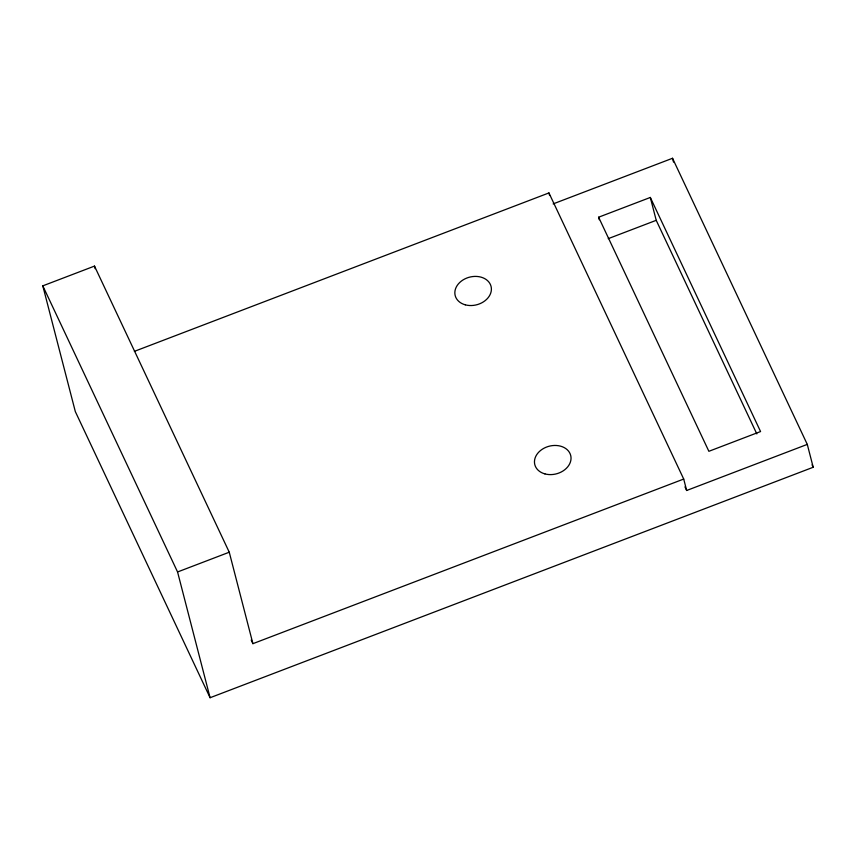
<?xml version="1.0" encoding="UTF-8"?>
<svg xmlns="http://www.w3.org/2000/svg" width="856" height="856" viewBox="0 0 856 856"><rect width="100%" height="100%" fill="white"/><g stroke="black" fill="none" stroke-linecap="round" stroke-linejoin="round"><path stroke-width="1.28" d="M553.147 203.899L672.527 158.274L807.283 444.392L813.2 467.258L210.084 697.726L75.328 411.608L42.8 285.851L94.492 266.098L229.258 552.216L252.916 643.669L683.709 479.05L548.942 192.932L134.381 351.356M598.612 217.21L650.314 197.458L760.567 431.552L708.875 451.305L598.612 217.21L599.275 219.746M608.22 238.664L656.22 220.324L650.314 197.458M210.084 697.726L177.566 571.968L229.258 552.216M684.961 486.861L686.662 490.488L807.283 444.392M812.066 464.84L813.2 467.258M656.22 220.324L756.822 433.906M251.204 640.053L252.916 643.669M42.8 285.851L177.566 571.968M672.527 158.274L673.512 162.084M683.709 479.05L686.662 490.488M548.942 192.932L549.595 195.478M94.492 266.098L95.166 268.677M544.898 473.892A18.522 14.274 -14.5 0 0 570.984 457.04A18.522 14.274 -14.5 0 0 542.372 449.175A18.522 14.274 -14.5 0 0 544.898 473.892M465.268 304.822A18.522 14.274 -14.5 0 0 491.344 287.98A18.522 14.274 -14.5 0 0 462.743 280.115A18.522 14.274 -14.5 0 0 465.268 304.822"/></g></svg>
